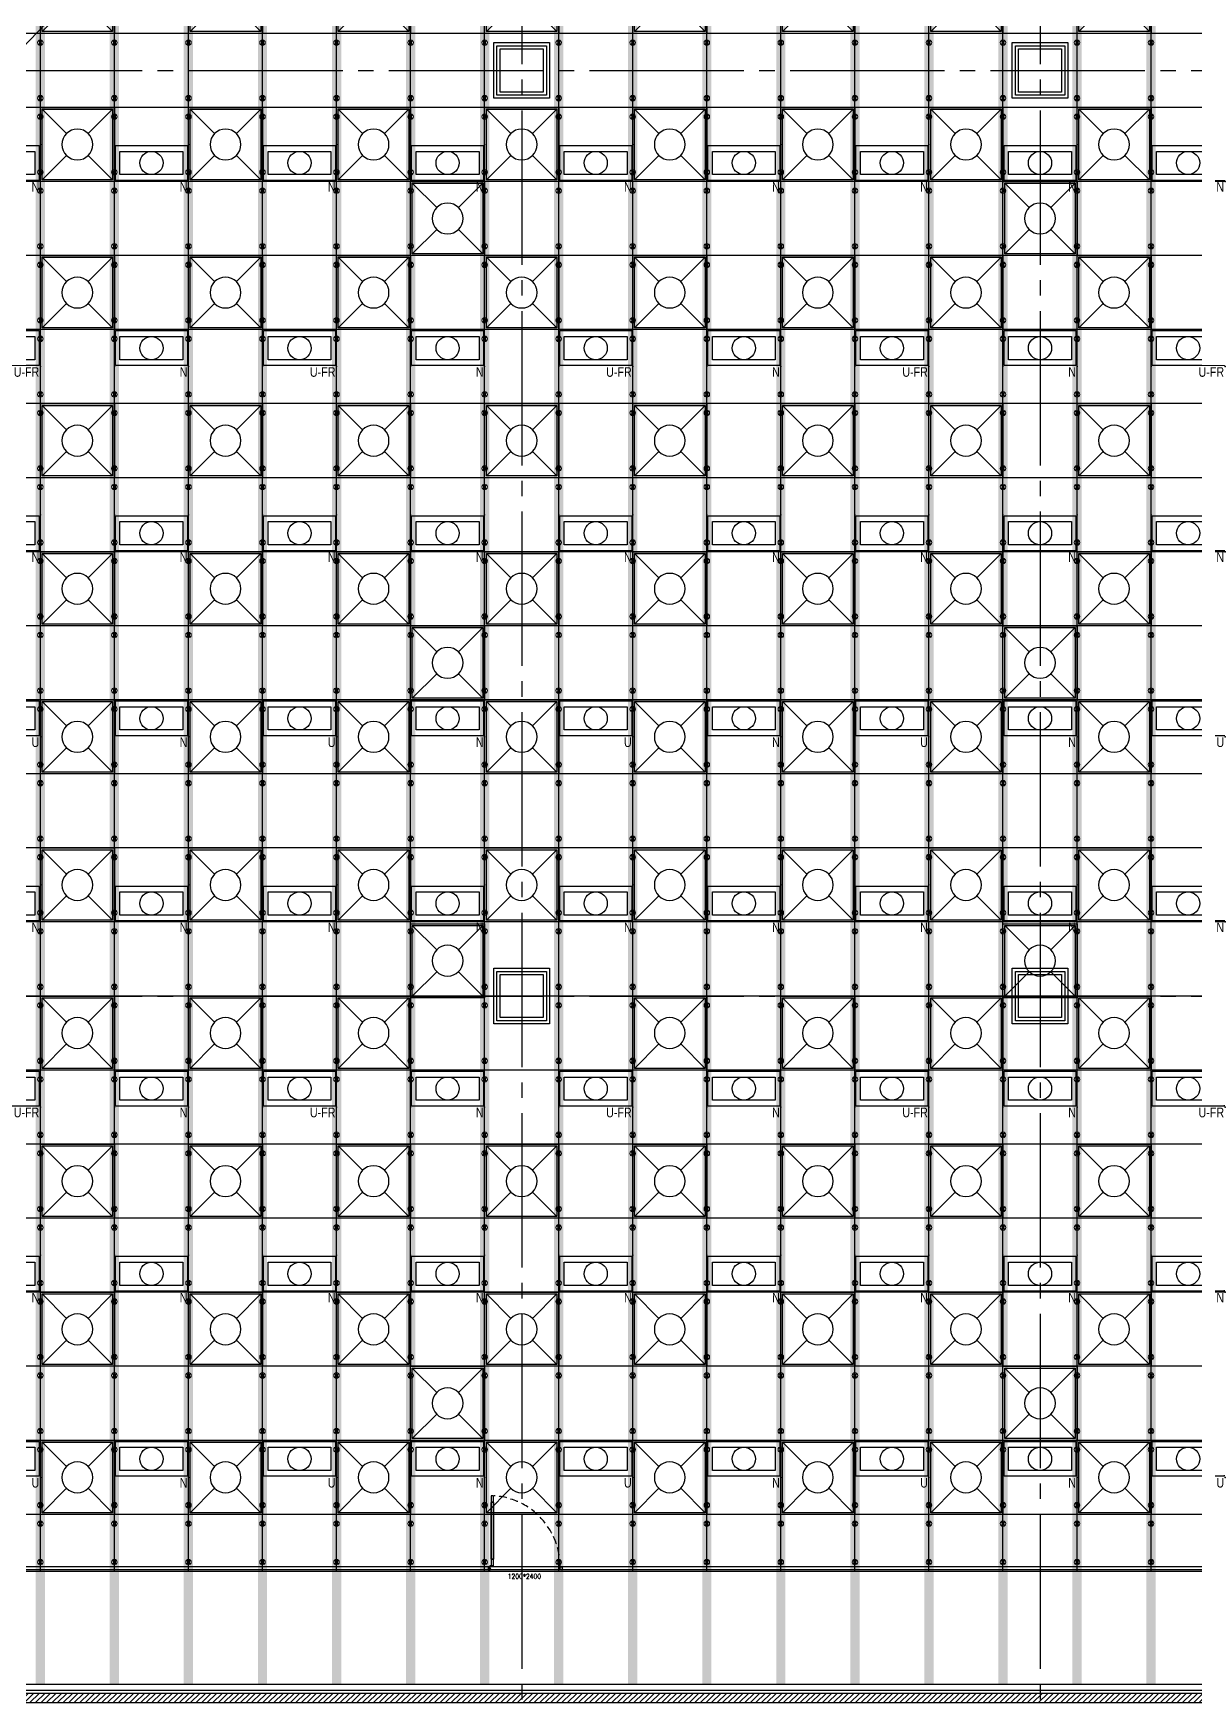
# Model space of a CAD drawing. Header units: millimetres. Extents: x -17313 to 27370, y -1010 to 13584.
# Drawn here: x 18529 to 20411, y 1855 to 4560 of the extents above; entities that cross this region are included whole.
import ezdxf
from ezdxf.enums import TextEntityAlignment as Align

# ---------------------------------------------------------------- set-up
doc = ezdxf.new("R2010")
doc.units = ezdxf.units.MM
doc.header["$LTSCALE"] = 100
doc.linetypes.add('188K-SM-03-F10-ARCH-PA-Y2257103$0$AP5A-SM-03-F20-ARCH-PA-Y2230801+Y2230803$0$ALL-PA-TXT-Y2221201$0$DASHED', pattern=[19.05, 12.7, -6.35])
doc.linetypes.add('X-S-FAB-L10$0$COL-CEN-LIN', pattern=[3.25, 2.5, -0.25, 0.25, -0.25])
for name, color, linetype in [('0-XREF', 7, 'Continuous'), ('188K-SM-03-F10-ARCH-CEIL-Y2257103$0$K-CEIL-4.2', 8, 'Continuous'), ('188K-SM-03-F10-ARCH-CEIL-Y2257103$0$K-CEIL-4.2-AREA', 8, 'Continuous'), ('188K-SM-03-F10-ARCH-CEIL-Y2257103$0$K-鋼構', 121, 'Continuous'), ('188K-SM-03-F10-ARCH-PA-Y2257103$0$K-Door', 53, 'Continuous'), ('188K-SM-03-F10-ARCH-PA-Y2257103$0$K-P1S-4.2-單抗', 53, 'Continuous'), ('188K-SM-03-F10-ARCH-PA-Y2257103$0$K-岩棉 2hr 7.5-非抗', 53, 'Continuous'), ('188K-SM-06-F10-ELEC-LIGHT-Y2257103$0$E-LIGHT(W)-N', 8, 'Continuous'), ('188K-SM-06-F10-ELEC-LIGHT-Y2257103$0$E-LIGHT(W)-U FR', 8, 'Continuous'), ('188K-SM-06-F10-ELEC-LIGHT-Y2257103$0$E-LIGHT(W)-U XLPE', 8, 'Continuous'), ('188K-SM-06-F10-HVAC-FFU-Y2257103$0$AC-FFU-ULPA', 4, 'Continuous'), ('X-S-FAB-L10$0$0-DIM-TXT', 8, 'Continuous'), ('X-S-FAB-L10$0$BLOCK', 8, 'Continuous'), ('X-S-FAB-L10$0$CCL', 8, 'X-S-FAB-L10$0$COL-CEN-LIN'), ('X-S-FAB-L10$0$COL-S', 8, 'Continuous'), ('X-S-FAB-L10$0$WALL_188K_IN', 8, 'Continuous')]:
    doc.layers.add(name, color=color, linetype=linetype)
doc.layers.add('188K-SM-03-F10-ARCH-CEIL-Y2257103$0$K-吊點-標準', color=8, linetype='Continuous', lineweight=9)
doc.layers.add('188K-SM-06-F10-ELEC-LIGHT-Y2257103$0$Defpoints-CAS', color=8, linetype='Continuous', plot=False)
doc.styles.add('188K-SM-03-F10-ARCH-PA-Y2257103$0$AP5A-SM-03-F20-ARCH-PA-Y2230801+Y2230803$0$ALL-PA-TXT-Y2221201$0$Standard', font='txt.shx', dxfattribs={"bigfont": 'chineset.shx'})
doc.styles.add('188K-SM-06-F10-ELEC-LIGHT-Y2257103$0$Standard', font='arial.ttf')
doc.styles.add('X-S-FAB-L10$0$CHINA', font='simplex.shx', dxfattribs={"width": 0.75, "bigfont": 'chineset.shx'})
doc.styles.add('X-S-FAB-L10$0$Standard', font='', dxfattribs={"width": 0.8})
doc.styles.add('X-S-FAB-L10$0$TG_NOTE_TEXT', font='simplex.shx', dxfattribs={"width": 0.75, "bigfont": 'chineset.shx'})
doc.styles.get('X-S-FAB-L10$0$Standard').set_extended_font_data('Microsoft JhengHei')

# ---------------------------------------------------------------- blocks, each defined once
blk = doc.blocks.new('188K-SM-06-F10-HVAC-FFU-Y2257103$0$H-FU-U-12x12')
for p, q in [((423, 777), (28, 1172)), ((777, 777), (1172, 1172)), ((28, 28), (423, 423)), ((1172, 28), (777, 423))]:
    blk.add_line(p, q)
blk.add_lwpolyline([(1172, 28), (1172, 1172), (28, 1172), (28, 28)], close=True)
blk.add_circle((600, 600), 250)
at = {"layer": 'DefPoints'}
blk.add_lwpolyline([(1200, 1200), (0, 1200), (0, 0), (1200, 0)], close=True, dxfattribs=at)
blk = doc.blocks.new('188K-SM-06-F10-HVAC-FFU-Y2257103')
at = {"layer": '188K-SM-06-F10-HVAC-FFU-Y2257103$0$AC-FFU-ULPA', "xscale": -0.09999999999999432, "yscale": 0.09999999999999432, "zscale": 0.09999999999999432}
for p in [(18660, 4560), (18900, 4560), (19140, 4560), (19380, 4560), (19620, 4560), (19860, 4560), (20100, 4560), (20340, 4560), (18660, 4320), (18900, 4320), (19140, 4320), (19380, 4320), (19620, 4320), (19860, 4320), (20100, 4320), (20340, 4320), (19260, 4200), (20220, 4200), (18660, 4080), (18900, 4080), (19140, 4080), (19380, 4080), (19620, 4080), (19860, 4080), (20100, 4080), (20340, 4080), (18660, 3840), (18900, 3840), (19140, 3840), (19380, 3840), (19620, 3840), (19860, 3840), (20100, 3840), (20340, 3840), (18660, 3600), (18900, 3600), (19140, 3600), (19380, 3600), (19620, 3600), (19860, 3600), (20100, 3600), (20340, 3600), (19260, 3480), (20220, 3480), (18660, 3360), (18900, 3360), (19140, 3360), (19380, 3360), (19620, 3360), (19860, 3360), (20100, 3360), (20340, 3360), (18660, 3120), (18900, 3120), (19140, 3120), (19380, 3120), (19620, 3120), (19860, 3120), (20100, 3120), (20340, 3120), (19260, 2997.2), (20220, 2997.2), (18660, 2880), (18900, 2880), (19140, 2880), (19620, 2880), (19860, 2880), (20100, 2880), (20340, 2880), (18660, 2640), (18900, 2640), (19140, 2640), (19380, 2640), (19620, 2640), (19860, 2640), (20100, 2640), (20340, 2640), (18660, 2400), (18900, 2400), (19140, 2400), (19380, 2400), (19620, 2400), (19860, 2400), (20100, 2400), (20340, 2400), (19260, 2280), (20220, 2280), (18660, 2160), (18900, 2160), (19140, 2160), (19380, 2160), (19620, 2160), (19860, 2160), (20100, 2160), (20340, 2160)]:
    blk.add_blockref('188K-SM-06-F10-HVAC-FFU-Y2257103$0$H-FU-U-12x12', p, dxfattribs=at)
blk = doc.blocks.new('X-S-FAB-L10$0$FAB2-L05')
at = {"layer": 'X-S-FAB-L10$0$CCL'}
for p, q in [((-6840, 11005), (-6840, 0)), ((-6000, 11005), (-6000, 0)), ((-26880, 5220), (1210, 5220)), ((-26880, 3720), (1210, 3720))]:
    blk.add_line(p, q, dxfattribs=at)
at = {"layer": 'X-S-FAB-L10$0$COL-S'}
for points in [[(-6875, 5255), (-6805, 5255), (-6805, 5185), (-6875, 5185)], [(-6035, 5255), (-5965, 5255), (-5965, 5185), (-6035, 5185)], [(-6875, 3755), (-6805, 3755), (-6805, 3685), (-6875, 3685)], [(-6035, 3755), (-5965, 3755), (-5965, 3685), (-6035, 3685)]]:
    blk.add_lwpolyline(points, close=True, dxfattribs=at)
blk = doc.blocks.new('X-S-FAB-L10')
at = {"layer": 'X-S-FAB-L10$0$WALL_188K_IN'}
h = blk.add_hatch(dxfattribs=at)
h.set_pattern_fill('LINE', color=256, scale=2, angle=45)
h.set_pattern_definition([(45, (24216.6165, 1855), (-4.490128, 4.490128), [])])
h.paths.add_polyline_path([(17075, 1855), (24315, 1855), (24315, 1870), (17075, 1870)])
at = {"layer": 'DefPoints'}
blk.add_lwpolyline([(16745, -35), (15995, -35), (15995, 35), (15925, 35), (15925, -35), (15155, -35), (15155, 35), (15085, 35), (15085, -35), (15155, -35), (15155, -250), (13920, -250), (19914.055, 6000), (21180, 7320), (21180, 5520), (23465, 5520), (23485, 3587.5), (24315, 3587.5), (24315, 1870), (17075, 1870), (17075, 2060), (16745, 2060), (16745, -21.034)], close=True, dxfattribs=at)
at = {"layer": 'X-S-FAB-L10$0$COL-S'}
for p, q in [((19285, 4535), (19355, 4535)), ((19285, 4465), (19285, 4535)), ((19355, 4535), (19355, 4465)), ((20125, 4535), (20195, 4535)), ((20125, 4465), (20125, 4535)), ((20195, 4535), (20195, 4465)), ((19355, 4465), (19285, 4465)), ((20195, 4465), (20125, 4465)), ((19285, 3035), (19355, 3035)), ((19285, 2965), (19285, 3035)), ((19355, 3035), (19355, 2965)), ((20125, 3035), (20195, 3035)), ((20125, 2965), (20125, 3035)), ((20195, 3035), (20195, 2965)), ((19355, 2965), (19285, 2965)), ((20195, 2965), (20125, 2965))]:
    blk.add_line(p, q, dxfattribs=at)
at = {"layer": 'X-S-FAB-L10$0$WALL_188K_IN'}
blk.add_lwpolyline([(17075, 1855), (24315, 1855), (24315, 1870), (17075, 1870)], close=True, dxfattribs=at)
at = {"layer": 'X-S-FAB-L10$0$BLOCK'}
blk.add_blockref('X-S-FAB-L10$0$FAB2-L05', (26160, -720), dxfattribs=at)
at = {"style": 'X-S-FAB-L10$0$TG_NOTE_TEXT', "width": 0.5, "flags": 1}
for p in [(7463.301, 9020), (18268.251, 8649), (11197.77, 4800.167), (16485.801, 4800.167), (25420.27, 2635), (13360, 320.001, 0), (7463.301, -33.333)]:
    blk.add_attdef('WH', text='', height=20, dxfattribs=at).set_placement(p, align=Align.BOTTOM_LEFT)
at = {"width": 0.5}
for style, p in [('X-S-FAB-L10$0$TG_NOTE_TEXT', (7585, 9020)), ('X-S-FAB-L10$0$TG_NOTE_TEXT', (18389.95, 8649)), ('X-S-FAB-L10$0$TG_NOTE_TEXT', (11117.5, 4813.5)), ('X-S-FAB-L10$0$TG_NOTE_TEXT', (16607.5, 4813.5)), ('X-S-FAB-L10$0$TG_NOTE_TEXT', (25350, 2635)), ('X-S-FAB-L10$0$Standard', (13129.375, 325.001, 0)), ('X-S-FAB-L10$0$TG_NOTE_TEXT', (7585, -20))]:
    blk.add_attdef('DESC', text='', height=10, dxfattribs=dict(at, style=style)).set_placement(p, align=Align.BOTTOM_LEFT)
for tag, style, p in [('TYPE', 'X-S-FAB-L10$0$TG_NOTE_TEXT', (7619.286, 9020)), ('NO', 'X-S-FAB-L10$0$TG_NOTE_TEXT', (7650.095, 9020)), ('TYPE', 'X-S-FAB-L10$0$TG_NOTE_TEXT', (18424.236, 8649)), ('NO', 'X-S-FAB-L10$0$TG_NOTE_TEXT', (18455.045, 8649)), ('NO', 'X-S-FAB-L10$0$TG_NOTE_TEXT', (11088.595, 4813.5)), ('TYPE', 'X-S-FAB-L10$0$TG_NOTE_TEXT', (11151.786, 4813.5)), ('TYPE', 'X-S-FAB-L10$0$TG_NOTE_TEXT', (16641.786, 4813.5)), ('NO', 'X-S-FAB-L10$0$TG_NOTE_TEXT', (16672.595, 4813.5)), ('NO', 'X-S-FAB-L10$0$TG_NOTE_TEXT', (25313, 2635)), ('TYPE', 'X-S-FAB-L10$0$TG_NOTE_TEXT', (25350, 2635)), ('NO', 'X-S-FAB-L10$0$Standard', (13100, 320.001, 0)), ('TYPE', 'X-S-FAB-L10$0$Standard', (13129.375, 320.001, 0)), ('TYPE', 'X-S-FAB-L10$0$TG_NOTE_TEXT', (7619.286, -20)), ('NO', 'X-S-FAB-L10$0$TG_NOTE_TEXT', (7650.095, -20))]:
    blk.add_attdef(tag, text='', height=10, dxfattribs=dict(at, style=style)).set_placement(p, align=Align.BOTTOM_RIGHT)
at = {"style": 'X-S-FAB-L10$0$TG_NOTE_TEXT', "width": 0.5, "flags": 1}
for rotation, p in [(180, (43, 7480)), (180, (943, 7480)), (90, (24310, 3717.77)), (270, (17080, 1711.699))]:
    blk.add_attdef('WH', text='', height=20, rotation=rotation, dxfattribs=at).set_placement(p, align=Align.BOTTOM_LEFT)
at = {"width": 0.5}
for rotation, style, p in [(180, 'X-S-FAB-L10$0$Standard', (317.625, 7480)), (180, 'X-S-FAB-L10$0$Standard', (1217.625, 7480)), (90, 'X-S-FAB-L10$0$TG_NOTE_TEXT', (24310, 3647.5)), (270, 'X-S-FAB-L10$0$TG_NOTE_TEXT', (17080, 1605))]:
    blk.add_attdef('DESC', text='', height=10, rotation=rotation, dxfattribs=dict(at, style=style)).set_placement(p, align=Align.BOTTOM_LEFT)
for tag, rotation, style, p in [('TYPE', 180, 'X-S-FAB-L10$0$Standard', (317.625, 7480)), ('NO', 180, 'X-S-FAB-L10$0$Standard', (347, 7480)), ('TYPE', 180, 'X-S-FAB-L10$0$Standard', (1217.625, 7480)), ('NO', 180, 'X-S-FAB-L10$0$Standard', (1247, 7480)), ('TYPE', 90, 'X-S-FAB-L10$0$TG_NOTE_TEXT', (24310, 3647.5)), ('NO', 90, 'X-S-FAB-L10$0$TG_NOTE_TEXT', (24310, 3610.5)), ('TYPE', 270, 'X-S-FAB-L10$0$TG_NOTE_TEXT', (17080, 1605)), ('NO', 270, 'X-S-FAB-L10$0$TG_NOTE_TEXT', (17080, 1573))]:
    blk.add_attdef(tag, text='', height=10, rotation=rotation, dxfattribs=dict(at, style=style)).set_placement(p, align=Align.BOTTOM_RIGHT)
at = {"layer": 'X-S-FAB-L10$0$0-DIM-TXT', "style": 'X-S-FAB-L10$0$CHINA', "width": 0.75}
for p in [(667.414, 7855.1, -2689.4), (22627.353, 6728.814), (25644.722, 6728.814), (24778.787, 5569.051), (1118.252, 4980), (417.801, 4594.623), (23874.84, 4355), (22927.43, 4330.122), (23749.869, 3901.367), (417.801, 3765.236), (1118.252, 3730), (417.801, 3115.79), (536.882, 2227.832), (16908.994, 1782.652), (888.445, 880.466), (16977.43, 750), (18878.841, 750), (25641.221, 553.233), (21364.03, 526.894)]:
    blk.add_attdef('HIG', text='', height=80, dxfattribs=at).set_placement(p, align=Align.MIDDLE_LEFT)
blk = doc.blocks.new('188K-SM-03-F10-ARCH-CEIL-Y2257103$0$A$C2CA95053')
h = blk.add_hatch(color=256)
edge = h.paths.add_edge_path()
edge.add_arc((0, 0), 0.5, 0, 360)
for p, q in [((3.2, 3.2), (-3.2, -3.2)), ((3.2, -3.2), (-3.2, 3.2))]:
    blk.add_line(p, q)
blk.add_lwpolyline([(-1.6, 2.5), (-1.6, -2.5), (1.6, -2.5), (1.6, 2.5)], close=True)
for radius in [4.5, 0.5]:
    blk.add_circle((0, 0), radius)
blk = doc.blocks.new('188K-SM-03-F10-ARCH-CEIL-Y2257103$0$天花板吊點-附調整片 - 3_8_螺桿吊架 100 mm 高調整片-V1-1FL')
blk.add_blockref('188K-SM-03-F10-ARCH-CEIL-Y2257103$0$A$C2CA95053', (0, 0))
blk = doc.blocks.new('188K-SM-03-F10-ARCH-CEIL-Y2257103')
at = {"layer": '188K-SM-03-F10-ARCH-CEIL-Y2257103$0$K-CEIL-4.2'}
for p, q in [((18540, 2067.7), (18540, 8626.2)), ((18660, 2067.7), (18660, 8626.2)), ((18780, 2067.7), (18780, 8626.2)), ((18900, 2067.7), (18900, 8626.2)), ((19020, 2067.7), (19020, 8592.2)), ((19140, 2067.7), (19140, 8592.2)), ((19260, 2067.7), (19260, 8592.2)), ((19380, 2067.7), (19380, 7317.2)), ((19380, 2067.7), (19380, 7312.2)), ((19500, 2067.7), (19500, 7317.2)), ((19500, 2067.7), (19500, 7312.2)), ((19620, 2067.7), (19620, 7317.2)), ((19620, 2067.7), (19620, 7317.2)), ((19740, 2067.7), (19740, 7317.2)), ((19740, 2067.7), (19740, 7317.2)), ((19860, 2067.7), (19860, 7317.2)), ((19860, 2067.7), (19860, 7317.2)), ((19980, 2067.7), (19980, 7317.2)), ((20100, 2067.7), (20100, 7317.2)), ((20220, 2067.7), (20220, 7317.2)), ((20340, 2067.7), (20340, 7317.2)), ((23502.2, 4560), (16697.5, 4560)), ((23467.2, 4440), (1847.7, 4440)), ((23467.2, 4320), (1847.7, 4320)), ((23467.2, 4200), (1847.7, 4200)), ((23467.2, 4080), (1847.7, 4080)), ((23467.2, 3960), (1847.7, 3960)), ((23467.2, 3840), (1847.7, 3840)), ((23467.2, 3720), (1847.7, 3720)), ((23467.2, 3600), (1847.7, 3600)), ((24297.2, 3480), (1850, 3480)), ((24297.2, 3360), (1847.7, 3360)), ((24297.2, 3240), (1847.7, 3240)), ((24297.2, 3120), (1847.7, 3120)), ((24297.2, 3000), (1847.7, 3000)), ((24297.2, 2880), (1847.7, 2880)), ((24297.2, 2760), (1847.7, 2760)), ((24297.2, 2640), (1847.7, 2640)), ((24297.2, 2520), (1847.7, 2520)), ((24297.2, 2400), (1847.7, 2400)), ((24297.2, 2280), (6382.5, 2280)), ((24297.2, 2160), (6382.5, 2160))]:
    blk.add_line(p, q, dxfattribs=at)
at = {"layer": '188K-SM-03-F10-ARCH-CEIL-Y2257103$0$K-CEIL-4.2-AREA', "elevation": 0}
blk.add_lwpolyline([(19317.2, 8592.2), (19317.2, 7537.7), (19282.2, 7537.7), (19282.2, 7462.2), (19317.2, 7462.2), (19317.2, 7317.2), (21180, 7317.2), (21180, 5952.2), (24297.2, 5952.2), (24297.2, 5582.7), (23572.2, 5582.7), (23572.2, 5037.7), (23502.2, 5037.7), (23502.2, 4552.7), (23467.2, 4552.7), (23467.2, 3569.7), (24297.2, 3569.7), (24297.2, 2067.7), (16747.2, 2067.7), (16747.2, 312.7), (14882.2, 312.7)], dxfattribs=at)
at = {"layer": '188K-SM-03-F10-ARCH-CEIL-Y2257103$0$K-CEIL-4.2-AREA'}
for points in [[(19285, 4535), (19355, 4535), (19355, 4465), (19285, 4465)], [(20125, 4535), (20195, 4535), (20195, 4465), (20125, 4465)], [(19285, 3035), (19355, 3035), (19355, 2965), (19285, 2965)], [(20125, 3035), (20195, 3035), (20195, 2965), (20125, 2965)]]:
    blk.add_lwpolyline(points, close=True, dxfattribs=at)
at = {"layer": '188K-SM-03-F10-ARCH-CEIL-Y2257103$0$K-鋼構', "const_width": 15, "elevation": 0}
for points in [[(18539.9, 8769.9), (18539.9, 1885)], [(18660, 8769.9), (18660, 1885)], [(18780, 8769.9), (18780, 1885)], [(18900, 8769.9), (18900, 1885)], [(19020, 8580), (19020, 1885)], [(19140, 8580), (19140, 1885)], [(19260, 8580), (19260, 1885)], [(19380, 7465), (19380, 1885)], [(19500, 7465), (19500, 1885)], [(19620, 7465), (19620, 1885)], [(19740, 7465), (19740, 1885)], [(19860, 7465), (19860, 1885)], [(19980, 7465), (19980, 1885)], [(20100, 7465), (20100, 1885)], [(20220, 7465), (20220, 1885)], [(20340, 7465), (20340, 1885)]]:
    blk.add_lwpolyline(points, dxfattribs=at)
at = {"layer": '188K-SM-03-F10-ARCH-CEIL-Y2257103$0$K-吊點-標準', "color": 170, "lineweight": 18, "rotation": 179.9999999999997}
for p in [(18540, 4545), (18660, 4545), (18780, 4545), (18900, 4545), (19020, 4545), (19140, 4545), (19260, 4545), (19380, 4545), (19500, 4545), (19620, 4545), (19740, 4545), (19860, 4545), (19980, 4545), (20100, 4545), (20220, 4545), (20340, 4545), (18540, 4455), (18660, 4455), (18780, 4455), (18900, 4455), (19020, 4455), (19140, 4455), (19260, 4455), (19380, 4455), (19500, 4455), (19620, 4455), (19740, 4455), (19860, 4455), (19980, 4455), (20100, 4455), (20220, 4455), (20340, 4455), (18540, 4425), (18660, 4425), (18780, 4425), (18900, 4425), (19020, 4425), (19140, 4425), (19260, 4425), (19380, 4425), (19500, 4425), (19620, 4425), (19740, 4425), (19860, 4425), (19980, 4425), (20100, 4425), (20220, 4425), (20340, 4425), (18540, 4335), (18660, 4335), (18780, 4335), (18900, 4335), (19020, 4335), (19140, 4335), (19260, 4335), (19380, 4335), (19500, 4335), (19620, 4335), (19740, 4335), (19860, 4335), (19980, 4335), (20100, 4335), (20220, 4335), (20340, 4335), (18540, 4305), (18660, 4305), (18780, 4305), (18900, 4305), (19020, 4305), (19140, 4305), (19260, 4305), (19380, 4305), (19500, 4305), (19620, 4305), (19740, 4305), (19860, 4305), (19980, 4305), (20100, 4305), (20220, 4305), (20340, 4305), (18540, 4215), (18660, 4215), (18780, 4215), (18900, 4215), (19020, 4215), (19140, 4215), (19260, 4215), (19380, 4215), (19500, 4215), (19620, 4215), (19740, 4215), (19860, 4215), (19980, 4215), (20100, 4215), (20220, 4215), (20340, 4215), (18540, 4185), (18660, 4185), (18780, 4185), (18900, 4185), (19020, 4185), (19140, 4185), (19260, 4185), (19380, 4185), (19500, 4185), (19620, 4185), (19740, 4185), (19860, 4185), (19980, 4185), (20100, 4185), (20220, 4185), (20340, 4185), (18540, 4095), (18660, 4095), (18780, 4095), (18900, 4095), (19020, 4095), (19140, 4095), (19260, 4095), (19380, 4095), (19500, 4095), (19620, 4095), (19740, 4095), (19860, 4095), (19980, 4095), (20100, 4095), (20220, 4095), (20340, 4095), (18540, 4065), (18660, 4065), (18780, 4065), (18900, 4065), (19020, 4065), (19140, 4065), (19260, 4065), (19380, 4065), (19500, 4065), (19620, 4065), (19740, 4065), (19860, 4065), (19980, 4065), (20100, 4065), (20220, 4065), (20340, 4065), (18540, 3975), (18660, 3975), (18780, 3975), (18900, 3975), (19020, 3975), (19140, 3975), (19260, 3975), (19380, 3975), (19500, 3975), (19620, 3975), (19740, 3975), (19860, 3975), (19980, 3975), (20100, 3975), (20220, 3975), (20340, 3975), (18540, 3945), (18660, 3945), (18780, 3945), (18900, 3945), (19020, 3945), (19140, 3945), (19260, 3945), (19380, 3945), (19500, 3945), (19620, 3945), (19740, 3945), (19860, 3945), (19980, 3945), (20100, 3945), (20220, 3945), (20340, 3945), (18540, 3855), (18660, 3855), (18780, 3855), (18900, 3855), (19020, 3855), (19140, 3855), (19260, 3855), (19380, 3855), (19500, 3855), (19620, 3855), (19740, 3855), (19860, 3855), (19980, 3855), (20100, 3855), (20220, 3855), (20340, 3855), (18540, 3825), (18660, 3825), (18780, 3825), (18900, 3825), (19020, 3825), (19140, 3825), (19260, 3825), (19380, 3825), (19500, 3825), (19620, 3825), (19740, 3825), (19860, 3825), (19980, 3825), (20100, 3825), (20220, 3825), (20340, 3825), (18540, 3735), (18660, 3735), (18780, 3735), (18900, 3735), (19020, 3735), (19140, 3735), (19260, 3735), (19380, 3735), (19500, 3735), (19620, 3735), (19740, 3735), (19860, 3735), (19980, 3735), (20100, 3735), (20220, 3735), (20340, 3735), (18540, 3705), (18660, 3705), (18780, 3705), (18900, 3705), (19020, 3705), (19140, 3705), (19260, 3705), (19380, 3705), (19500, 3705), (19620, 3705), (19740, 3705), (19860, 3705), (19980, 3705), (20100, 3705), (20220, 3705), (20340, 3705), (18540, 3615), (18660, 3615), (18780, 3615), (18900, 3615), (19020, 3615), (19140, 3615), (19260, 3615), (19380, 3615), (19500, 3615), (19620, 3615), (19740, 3615), (19860, 3615), (19980, 3615), (20100, 3615), (20220, 3615), (20340, 3615), (18540, 3585), (18660, 3585), (18780, 3585), (18900, 3585), (19020, 3585), (19140, 3585), (19260, 3585), (19380, 3585), (19500, 3585), (19620, 3585), (19740, 3585), (19860, 3585), (19980, 3585), (20100, 3585), (20220, 3585), (20340, 3585), (18540, 3495), (18660, 3495), (18780, 3495), (18900, 3495), (19020, 3495), (19140, 3495), (19260, 3495), (19380, 3495), (19500, 3495), (19620, 3495), (19740, 3495), (19860, 3495), (19980, 3495), (20100, 3495), (20220, 3495), (20340, 3495), (18540, 3465), (18660, 3465), (18780, 3465), (18900, 3465), (19020, 3465), (19140, 3465), (19260, 3465), (19380, 3465), (19500, 3465), (19620, 3465), (19740, 3465), (19860, 3465), (19980, 3465), (20100, 3465), (20220, 3465), (20340, 3465), (18540, 3375), (18660, 3375), (18780, 3375), (18900, 3375), (19020, 3375), (19140, 3375), (19260, 3375), (19380, 3375), (19500, 3375), (19620, 3375), (19740, 3375), (19860, 3375), (19980, 3375), (20100, 3375), (20220, 3375), (20340, 3375), (18540, 3345), (18660, 3345), (18780, 3345), (18900, 3345), (19020, 3345), (19140, 3345), (19260, 3345), (19380, 3345), (19500, 3345), (19620, 3345), (19740, 3345), (19860, 3345), (19980, 3345), (20100, 3345), (20220, 3345), (20340, 3345), (18540, 3255), (18660, 3255), (18780, 3255), (18900, 3255), (19020, 3255), (19140, 3255), (19260, 3255), (19380, 3255), (19500, 3255), (19620, 3255), (19740, 3255), (19860, 3255), (19980, 3255), (20100, 3255), (20220, 3255), (20340, 3255), (18540, 3225), (18660, 3225), (18780, 3225), (18900, 3225), (19020, 3225), (19140, 3225), (19260, 3225), (19380, 3225), (19500, 3225), (19620, 3225), (19740, 3225), (19860, 3225), (19980, 3225), (20100, 3225), (20220, 3225), (20340, 3225), (18540, 3135), (18660, 3135), (18780, 3135), (18900, 3135), (19020, 3135), (19140, 3135), (19260, 3135), (19380, 3135), (19500, 3135), (19620, 3135), (19740, 3135), (19860, 3135), (19980, 3135), (20100, 3135), (20220, 3135), (20340, 3135), (18540, 3105), (18660, 3105), (18780, 3105), (18900, 3105), (19020, 3105), (19140, 3105), (19260, 3105), (19380, 3105), (19500, 3105), (19620, 3105), (19740, 3105), (19860, 3105), (19980, 3105), (20100, 3105), (20220, 3105), (20340, 3105), (18540, 3015), (18660, 3015), (18780, 3015), (18900, 3015), (19020, 3015), (19140, 3015), (19260, 3015), (19380, 3015), (19500, 3015), (19620, 3015), (19740, 3015), (19860, 3015), (19980, 3015), (20100, 3015), (20220, 3015), (20340, 3015), (18540, 2985), (18660, 2985), (18780, 2985), (18900, 2985), (19020, 2985), (19140, 2985), (19260, 2985), (19380, 2985), (19500, 2985), (19620, 2985), (19740, 2985), (19860, 2985), (19980, 2985), (20100, 2985), (20220, 2985), (20340, 2985), (18540, 2895), (18660, 2895), (18780, 2895), (18900, 2895), (19020, 2895), (19140, 2895), (19260, 2895), (19380, 2895), (19500, 2895), (19620, 2895), (19740, 2895), (19860, 2895), (19980, 2895), (20100, 2895), (20220, 2895), (20340, 2895), (18540, 2865), (18660, 2865), (18780, 2865), (18900, 2865), (19020, 2865), (19140, 2865), (19260, 2865), (19380, 2865), (19500, 2865), (19620, 2865), (19740, 2865), (19860, 2865), (19980, 2865), (20100, 2865), (20220, 2865), (20340, 2865), (18540, 2775), (18660, 2775), (18780, 2775), (18900, 2775), (19020, 2775), (19140, 2775), (19260, 2775), (19380, 2775), (19500, 2775), (19620, 2775), (19740, 2775), (19860, 2775), (19980, 2775), (20100, 2775), (20220, 2775), (20340, 2775), (18540, 2745), (18660, 2745), (18780, 2745), (18900, 2745), (19020, 2745), (19140, 2745), (19260, 2745), (19380, 2745), (19500, 2745), (19620, 2745), (19740, 2745), (19860, 2745), (19980, 2745), (20100, 2745), (20220, 2745), (20340, 2745), (18540, 2655), (18660, 2655), (18780, 2655), (18900, 2655), (19020, 2655), (19140, 2655), (19260, 2655), (19380, 2655), (19500, 2655), (19620, 2655), (19740, 2655), (19860, 2655), (19980, 2655), (20100, 2655), (20220, 2655), (20340, 2655), (18540, 2625), (18660, 2625), (18780, 2625), (18900, 2625), (19020, 2625), (19140, 2625), (19260, 2625), (19380, 2625), (19500, 2625), (19620, 2625), (19740, 2625), (19860, 2625), (19980, 2625), (20100, 2625), (20220, 2625), (20340, 2625), (18540, 2535), (18660, 2535), (18780, 2535), (18900, 2535), (19020, 2535), (19140, 2535), (19260, 2535), (19380, 2535), (19500, 2535), (19620, 2535), (19740, 2535), (19860, 2535), (19980, 2535), (20100, 2535), (20220, 2535), (20340, 2535), (18540, 2505), (18660, 2505), (18780, 2505), (18900, 2505), (19020, 2505), (19140, 2505), (19260, 2505), (19380, 2505), (19500, 2505), (19620, 2505), (19740, 2505), (19860, 2505), (19980, 2505), (20100, 2505), (20220, 2505), (20340, 2505), (18540, 2415), (18660, 2415), (18780, 2415), (18900, 2415), (19020, 2415), (19140, 2415), (19260, 2415), (19380, 2415), (19500, 2415), (19620, 2415), (19740, 2415), (19860, 2415), (19980, 2415), (20100, 2415), (20220, 2415), (20340, 2415), (18540, 2385), (18660, 2385), (18780, 2385), (18900, 2385), (19020, 2385), (19140, 2385), (19260, 2385), (19380, 2385), (19500, 2385), (19620, 2385), (19740, 2385), (19860, 2385), (19980, 2385), (20100, 2385), (20220, 2385), (20340, 2385), (18540, 2295), (18660, 2295), (18780, 2295), (18900, 2295), (19020, 2295), (19140, 2295), (19260, 2295), (19380, 2295), (19500, 2295), (19620, 2295), (19740, 2295), (19860, 2295), (19980, 2295), (20100, 2295), (20220, 2295), (20340, 2295), (18540, 2265), (18660, 2265), (18780, 2265), (18900, 2265), (19020, 2265), (19140, 2265), (19260, 2265), (19380, 2265), (19500, 2265), (19620, 2265), (19740, 2265), (19860, 2265), (19980, 2265), (20100, 2265), (20220, 2265), (20340, 2265), (18540, 2175), (18660, 2175), (18780, 2175), (18900, 2175), (19020, 2175), (19140, 2175), (19260, 2175), (19380, 2175), (19500, 2175), (19620, 2175), (19740, 2175), (19860, 2175), (19980, 2175), (20100, 2175), (20220, 2175), (20340, 2175), (18540, 2145), (18660, 2145), (18780, 2145), (18900, 2145), (19020, 2145), (19140, 2145), (19260, 2145), (19380, 2145), (19500, 2145), (19620, 2145), (19740, 2145), (19860, 2145), (19980, 2145), (20100, 2145), (20220, 2145), (20340, 2145), (18540, 2082.7, 0), (18660, 2082.7, 0), (18780, 2082.7, 0), (18900, 2082.7, 0), (19020, 2082.7, 0), (19140, 2082.7, 0), (19260, 2082.7, 0), (19380, 2082.7, 0), (19500, 2082.7, 0), (19620, 2082.7, 0), (19740, 2082.7, 0), (19860, 2082.7, 0), (19980, 2082.7, 0), (20100, 2082.7, 0), (20220, 2082.7, 0), (20340, 2082.7, 0)]:
    blk.add_blockref('188K-SM-03-F10-ARCH-CEIL-Y2257103$0$天花板吊點-附調整片 - 3_8_螺桿吊架 100 mm 高調整片-V1-1FL', p, dxfattribs=at)
blk = doc.blocks.new('188K-SM-03-F10-ARCH-PA-Y2257103$0$單開庫板門-1200x2400)圓型拉環鎖+輔助鎖)')
at = {"ltscale": 0.1}
for p, q in [((26008.6, -11403.6), (26004.5, -11403.6)), ((26004.5, -11403.6), (26004.5, -11414.1)), ((26004.5, -11414.1), (26004.5, -11415.3)), ((26004.5, -11414.1), (26008.6, -11414.1)), ((26008.6, -11414), (26004.6, -11414)), ((26004.6, -11414.3), (26004.6, -11414.2)), ((26004.6, -11415.3), (26004.6, -11414.5)), ((26004.7, -11414.1), (26006.5, -11414.1)), ((26005.1, -11414.4), (26004.7, -11414.4)), ((26004.7, -11414.5), (26005.1, -11414.5)), ((26004.7, -11414.5), (26004.7, -11506)), ((26004.7, -11506), (26004.7, -11414.5)), ((26004.7, -11414.5), (26004.7, -11414.5)), ((26005.2, -11414.4), (26005.2, -11414.4)), ((26006.5, -11414.1), (26006.6, -11414.1)), ((26006.6, -11414.1), (26006.6, -11414.1)), ((26006.6, -11414.1), (26008.4, -11414.1)), ((26008.4, -11414.4), (26008, -11414.4)), ((26008, -11414.4), (26008, -11414.4)), ((26008, -11414.5), (26008.4, -11414.5)), ((26008.4, -11506), (26008.4, -11414.5)), ((26008.4, -11414.5), (26008.4, -11414.5)), ((26008.4, -11414.5), (26008.4, -11506)), ((26008.5, -11414.2), (26008.5, -11414.3)), ((26008.5, -11414.5), (26008.5, -11415.3)), ((26008.6, -11414.1), (26008.6, -11403.6)), ((26008.6, -11415.3), (26008.6, -11414.1)), ((26004.5, -11415.4), (26004.6, -11415.5)), ((26004.7, -11415.4), (26004.7, -11415.3)), ((26008.4, -11415.3), (26008.4, -11415.4)), ((26008.5, -11415.5), (26008.6, -11415.4)), ((25999.5, -11519.7), (25999.5, -11523.2)), ((26002.5, -11519.1), (26000, -11519.1)), ((26002.4, -11523.7), (26004.1, -11522.6)), ((26002.9, -11518.5), (26002.6, -11518.5)), ((26002.6, -11518.5), (26002.6, -11521)), ((26002.6, -11521.9), (26002.6, -11519.3)), ((26002.6, -11521), (26002.9, -11521)), ((26003.4, -11521.9), (26002.6, -11521.9)), ((26002.9, -11521), (26002.9, -11518.5)), ((26003.3, -11522.2), (26003.3, -11522)), ((26003.3, -11522), (26003.4, -11522)), ((26004, -11522.2), (26003.3, -11522.2)), ((26008.3, -11517.5), (26003.6, -11517.5)), ((26003.6, -11517.5), (26003.6, -11517.7)), ((26003.6, -11517.7), (26008.3, -11517.7)), ((26004.1, -11521.9), (26003.9, -11521.9)), ((26003.9, -11522), (26004, -11522)), ((26004, -11522), (26004, -11522.2)), ((26004.2, -11522.4), (26004.2, -11521.9)), ((26008.6, -11506.4), (26004.5, -11506.4)), ((26004.5, -11506.4), (26004.5, -11518)), ((26004.5, -11518), (26008.6, -11518)), ((26004.7, -11506), (26004.7, -11506)), ((26008.3, -11517.7), (26008.3, -11517.5)), ((26008.4, -11506), (26008.4, -11506)), ((26008.6, -11518), (26008.6, -11506.4)), ((26114.8, -11521.9), (26115.1, -11521.9)), ((26114.8, -11522.4), (26114.8, -11521.9)), ((26114.9, -11522), (26114.9, -11522.2)), ((26115.1, -11522), (26114.9, -11522)), ((26114.9, -11522.2), (26115.7, -11522.2)), ((26116.6, -11523.7), (26114.9, -11522.6)), ((26115.5, -11521.9), (26116.3, -11521.9)), ((26115.7, -11522), (26115.5, -11522)), ((26115.7, -11522.2), (26115.7, -11522)), ((26116.3, -11521.9), (26116.3, -11519.3)), ((26116.5, -11519.1), (26119, -11519.1)), ((26119.5, -11519.7), (26119.5, -11523.2)), ((26000, -11523.7), (26002.4, -11523.7)), ((26119, -11523.7), (26116.6, -11523.7))]:
    blk.add_line(p, q, dxfattribs=at)
for points in [[(25999.5, -11518.9), (25999.5, -11523.9)], [(26119.5, -11518.9), (26119.5, -11523.9)]]:
    blk.add_lwpolyline(points)
blk.add_lwpolyline([(26006.6, -11506.4), (26006.5, -11506.3), (26004.7, -11506.3, -0.414214), (26004.6, -11506.3), (26004.6, -11506.1, -0.414214), (26004.7, -11506.1), (26005.1, -11506.1, 0.414214), (26005.2, -11506.1), (26005.2, -11506, 0.414214), (26005.1, -11506), (26004.7, -11506, -0.414214), (26004.6, -11506), (26004.6, -11505.2, -0.414214), (26004.7, -11505.2), (26004.7, -11505.2, 0.414214), (26004.7, -11505.2), (26004.7, -11505, 0.72636), (26004.6, -11505), (26004.5, -11505.1, 0.158507), (26004.5, -11505.2), (26004.5, -11506.4, 0.414214), (26004.6, -11506.5), (26008.6, -11506.5, 0.414214), (26008.6, -11506.4), (26008.6, -11505.2, 0.158507), (26008.6, -11505.1), (26008.5, -11505, 0.72636), (26008.4, -11505), (26008.4, -11505.2, 0.414214), (26008.5, -11505.2, -0.414214), (26008.5, -11505.2), (26008.5, -11506, -0.414214), (26008.4, -11506), (26008, -11506, 0.414214), (26008, -11506), (26008, -11506.1, 0.414214), (26008, -11506.1), (26008.4, -11506.1, -0.414214), (26008.5, -11506.1), (26008.5, -11506.3, -0.414214), (26008.4, -11506.3), (26006.6, -11506.3)], format="xyb", close=True, dxfattribs=at)
for centre, radius, start, end in [((26004.6, -11414.1), 0.0313, 90, 180), ((26004.7, -11414.2), 0.0313, 90, 180), ((26004.7, -11414.3), 0.0313, 180, 270), ((26004.7, -11414.5), 0.0313, 90, 180), ((26005.1, -11414.4), 0.0313, 270, 0), ((26005.1, -11414.4), 0.0313, 0, 90), ((26008, -11414.4), 0.0313, 90, 180), ((26008, -11414.4), 0.0313, 180, 270), ((26008.4, -11414.2), 0.0313, 360, 90), ((26008.4, -11414.3), 0.0313, 270, 0), ((26008.4, -11414.5), 0.0313, 0, 90), ((26008.6, -11414.1), 0.0313, 360, 90), ((26004.6, -11415.3), 0.0313, 180, 216.0274), ((26004.7, -11415.3), 0.0209, 180, 270), ((26004.7, -11415.4), 0.0313, 216.0274, 360), ((26004.7, -11415.3), 0.0209, 360, 90), ((26008.5, -11415.3), 0.0209, 90, 180), ((26008.5, -11415.4), 0.0313, 180, 323.9726), ((26008.5, -11415.3), 0.0209, 270, 360), ((26008.6, -11415.3), 0.0313, 323.9726, 360)]:
    blk.add_arc(centre, radius, start, end, dxfattribs=at)
at = {"linetype": '188K-SM-03-F10-ARCH-PA-Y2257103$0$AP5A-SM-03-F20-ARCH-PA-Y2230801+Y2230803$0$ALL-PA-TXT-Y2221201$0$DASHED', "ltscale": 0.01}
blk.add_arc((26001.1, -11518.7), 115.3, 359.8531, 85.8135, dxfattribs=at)
at = {"ltscale": 0.1}
for centre, major_axis, start_param, end_param in [((26000, -11519.7), (0.369, -0.369), 2.356194, 3.926991), ((26000, -11523.2), (-0.369, -0.369), 5.497787, 7.068583), ((26002.5, -11519.3), (0.111, -0.111), 7.068583, 8.63938), ((26003.4, -11521.9), (-0.0369, -0.0369), 0.785398, 3.926991), ((26003.9, -11521.9), (-0.0369, -0.0369), 3.926991, 7.068583), ((26004.1, -11521.9), (0.0369, -0.0369), 7.068583, 8.63938), ((26003.9, -11522.4), (0.221, -0.221), 6.162283, 7.068583), ((26114.8, -11521.9), (-0.0369, -0.0369), -2.356194, -0.785398), ((26115.1, -11522.4), (-0.221, -0.221), -0.785398, 0.120903), ((26115.1, -11521.9), (0.0369, -0.0369), -0.785398, 2.356194), ((26115.5, -11521.9), (0.0369, -0.0369), 2.356194, 5.497787), ((26116.5, -11519.3), (-0.111, -0.111), -2.356194, -0.785398), ((26119, -11519.7), (-0.369, -0.369), 2.356194, 3.926991), ((26119, -11523.2), (0.369, -0.369), -0.785398, 0.785398)]:
    blk.add_ellipse(centre, major_axis=major_axis, ratio=1, start_param=start_param, end_param=end_param, dxfattribs=at)
at = {"ltscale": 0.1, "extrusion": (0, 0, -1)}
blk.add_ellipse((26003.1, -11517.9), major_axis=(-0.516, 0.516), ratio=1, start_param=5.497787, end_param=11.780972, dxfattribs=at)
at = {"color": 8, "ltscale": 0.1, "style": '188K-SM-03-F10-ARCH-PA-Y2257103$0$AP5A-SM-03-F20-ARCH-PA-Y2230801+Y2230803$0$ALL-PA-TXT-Y2221201$0$Standard', "width": 0.85}
blk.add_text('1200*2400', height=8, dxfattribs=at).set_placement((26058.4, -11534.4), align=Align.MIDDLE_CENTER)
blk = doc.blocks.new('188K-SM-03-F10-ARCH-PA-Y2257103')
at = {"layer": '188K-SM-03-F10-ARCH-PA-Y2257103$0$K-P1S-4.2-單抗'}
for p, q in [((24300, 2075), (17090, 2075, 0)), ((24300, 2070, 0), (17090, 2070, 0))]:
    blk.add_line(p, q, dxfattribs=at)
for points in [[(19275, 4545), (19365, 4545), (19365, 4455), (19275, 4455)], [(20115, 4545), (20205, 4545), (20205, 4455), (20115, 4455)], [(19280, 4540), (19360, 4540), (19360, 4460), (19280, 4460)], [(20120, 4540), (20200, 4540), (20200, 4460), (20120, 4460)], [(19275, 3045), (19365, 3045), (19365, 2955), (19275, 2955)], [(19280, 3040), (19360, 3040), (19360, 2960), (19280, 2960)], [(20115, 3045), (20205, 3045), (20205, 2955), (20115, 2955)], [(20120, 3040), (20200, 3040), (20200, 2960), (20120, 2960)]]:
    blk.add_lwpolyline(points, close=True, dxfattribs=at)
at = {"layer": '188K-SM-03-F10-ARCH-PA-Y2257103$0$K-岩棉 2hr 7.5-非抗'}
for p, q in [((17075, 1885, 0), (24315, 1885, 0)), ((17075, 1875, 0), (24315, 1875))]:
    blk.add_line(p, q, dxfattribs=at)
at = {"layer": '188K-SM-03-F10-ARCH-PA-Y2257103$0$K-Door'}
blk.add_blockref('188K-SM-03-F10-ARCH-PA-Y2257103$0$單開庫板門-1200x2400)圓型拉環鎖+輔助鎖)', (-6734, 13593.9, 0), dxfattribs=at)
blk = doc.blocks.new('*U312')
for points in [[(-58.3, -28.3), (-58.3, 28.3), (58.3, 28.3), (58.3, -28.3)], [(-51, -18.8), (-51, 18.8), (51, 18.8), (51, -18.8)]]:
    blk.add_lwpolyline(points, close=True)
blk.add_circle((0, 0), 18.8)
at = {"layer": '188K-SM-06-F10-ELEC-LIGHT-Y2257103$0$Defpoints-CAS'}
for p in [(-60, 30), (60, 30), (-60, -30), (60, -30)]:
    blk.add_point(p, dxfattribs=at)
at = {"style": '188K-SM-06-F10-ELEC-LIGHT-Y2257103$0$Standard', "width": 0.8}
blk.add_text('N', height=15.5, dxfattribs=at).set_placement((58.3, -38.7), align=Align.MIDDLE_RIGHT)
blk = doc.blocks.new('*U428')
at = {"layer": '188K-SM-06-F10-ELEC-LIGHT-Y2257103$0$E-LIGHT(W)-N'}
blk.add_blockref('*U312', (0, 8.3), dxfattribs=at)
blk = doc.blocks.new('*U427')
at = {"color": 0, "linetype": 'ByBlock', "lineweight": -2, "transparency": 16777216}
for p in [(3360, 0), (3600, 0), (3840, 0), (4080, 0), (4320, 0), (4560, 0), (4800, 0), (5040, 0), (5280, 0)]:
    blk.add_blockref('*U428', p, dxfattribs=at)
blk = doc.blocks.new('*U303')
for points in [[(-58.3, -28.3), (-58.3, 28.3), (58.3, 28.3), (58.3, -28.3)], [(-51, -18.8), (-51, 18.8), (51, 18.8), (51, -18.8)]]:
    blk.add_lwpolyline(points, close=True)
blk.add_circle((0, 0), 18.8)
at = {"layer": '188K-SM-06-F10-ELEC-LIGHT-Y2257103$0$Defpoints-CAS'}
for p in [(-60, 30), (60, 30), (-60, -30), (60, -30)]:
    blk.add_point(p, dxfattribs=at)
at = {"style": '188K-SM-06-F10-ELEC-LIGHT-Y2257103$0$Standard', "width": 0.8}
blk.add_text('U-FR', height=15.53, dxfattribs=at).set_placement((58.3, -38.7), align=Align.MIDDLE_RIGHT)
blk = doc.blocks.new('*U430')
at = {"layer": '188K-SM-06-F10-ELEC-LIGHT-Y2257103$0$E-LIGHT(W)-U FR'}
blk.add_blockref('*U303', (0, 8.3), dxfattribs=at)
blk = doc.blocks.new('*U429')
at = {"color": 0, "linetype": 'ByBlock', "lineweight": -2, "transparency": 16777216}
for p in [(3360, 0), (3840, 0), (4320, 0), (4800, 0), (5280, 0)]:
    blk.add_blockref('*U430', p, dxfattribs=at)
blk = doc.blocks.new('*U432')
at = {"layer": '188K-SM-06-F10-ELEC-LIGHT-Y2257103$0$E-LIGHT(W)-N'}
blk.add_blockref('*U312', (0, 8.3), dxfattribs=at)
blk = doc.blocks.new('*U431')
at = {"color": 0, "linetype": 'ByBlock', "lineweight": -2, "transparency": 16777216}
for p in [(3360, 0), (3840, 0), (4320, 0), (4800, 0)]:
    blk.add_blockref('*U432', p, dxfattribs=at)
blk = doc.blocks.new('*U434')
at = {"layer": '188K-SM-06-F10-ELEC-LIGHT-Y2257103$0$E-LIGHT(W)-N'}
blk.add_blockref('*U312', (0, 8.3), dxfattribs=at)
blk = doc.blocks.new('*U433')
at = {"color": 0, "linetype": 'ByBlock', "lineweight": -2, "transparency": 16777216}
for p in [(3360, 0), (3600, 0), (3840, 0), (4080, 0), (4320, 0), (4560, 0), (4800, 0), (5040, 0), (5280, 0)]:
    blk.add_blockref('*U434', p, dxfattribs=at)
blk = doc.blocks.new('*U436')
at = {"layer": '188K-SM-06-F10-ELEC-LIGHT-Y2257103$0$E-LIGHT(W)-N'}
blk.add_blockref('*U312', (0, 8.3), dxfattribs=at)
blk = doc.blocks.new('*U435')
at = {"color": 0, "linetype": 'ByBlock', "lineweight": -2, "transparency": 16777216}
for p in [(3360, 0), (3840, 0), (4320, 0), (4800, 0)]:
    blk.add_blockref('*U436', p, dxfattribs=at)
blk = doc.blocks.new('*U311')
for points in [[(-58.3, -28.3), (-58.3, 28.3), (58.3, 28.3), (58.3, -28.3)], [(-51, -18.8), (-51, 18.8), (51, 18.8), (51, -18.8)]]:
    blk.add_lwpolyline(points, close=True)
blk.add_circle((0, 0), 18.8)
at = {"layer": '188K-SM-06-F10-ELEC-LIGHT-Y2257103$0$Defpoints-CAS'}
for p in [(-60, 30), (60, 30), (-60, -30), (60, -30)]:
    blk.add_point(p, dxfattribs=at)
at = {"style": '188K-SM-06-F10-ELEC-LIGHT-Y2257103$0$Standard', "width": 0.8}
blk.add_text('U', height=15.5, dxfattribs=at).set_placement((58.3, -38.7), align=Align.MIDDLE_RIGHT)
blk = doc.blocks.new('*U438')
at = {"layer": '188K-SM-06-F10-ELEC-LIGHT-Y2257103$0$E-LIGHT(W)-U XLPE'}
blk.add_blockref('*U311', (0, 8.3), dxfattribs=at)
blk = doc.blocks.new('*U437')
at = {"color": 0, "linetype": 'ByBlock', "lineweight": -2, "transparency": 16777216}
for p in [(3360, 0), (3840, 0), (4320, 0), (4800, 0), (5280, 0)]:
    blk.add_blockref('*U438', p, dxfattribs=at)
blk = doc.blocks.new('*U440')
at = {"layer": '188K-SM-06-F10-ELEC-LIGHT-Y2257103$0$E-LIGHT(W)-N'}
blk.add_blockref('*U312', (0, 8.3), dxfattribs=at)
blk = doc.blocks.new('*U439')
at = {"color": 0, "linetype": 'ByBlock', "lineweight": -2, "transparency": 16777216}
for p in [(3360, 0), (3600, 0), (3840, 0), (4080, 0), (4320, 0), (4560, 0), (4800, 0), (5040, 0), (5280, 0)]:
    blk.add_blockref('*U440', p, dxfattribs=at)
blk = doc.blocks.new('*U454')
at = {"layer": '188K-SM-06-F10-ELEC-LIGHT-Y2257103$0$E-LIGHT(W)-U FR'}
blk.add_blockref('*U303', (0, 8.3), dxfattribs=at)
blk = doc.blocks.new('*U453')
at = {"color": 0, "linetype": 'ByBlock', "lineweight": -2, "transparency": 16777216}
for p in [(3360, 0), (3840, 0), (4320, 0), (4800, 0), (5280, 0)]:
    blk.add_blockref('*U454', p, dxfattribs=at)
blk = doc.blocks.new('*U456')
at = {"layer": '188K-SM-06-F10-ELEC-LIGHT-Y2257103$0$E-LIGHT(W)-N'}
blk.add_blockref('*U312', (0, 8.3), dxfattribs=at)
blk = doc.blocks.new('*U455')
at = {"color": 0, "linetype": 'ByBlock', "lineweight": -2, "transparency": 16777216}
for p in [(3360, 0), (3840, 0), (4320, 0), (4800, 0)]:
    blk.add_blockref('*U456', p, dxfattribs=at)
blk = doc.blocks.new('*U458')
at = {"layer": '188K-SM-06-F10-ELEC-LIGHT-Y2257103$0$E-LIGHT(W)-N'}
blk.add_blockref('*U312', (0, 8.3), dxfattribs=at)
blk = doc.blocks.new('*U457')
at = {"color": 0, "linetype": 'ByBlock', "lineweight": -2, "transparency": 16777216}
for p in [(3360, 0), (3600, 0), (3840, 0), (4080, 0), (4320, 0), (4560, 0), (4800, 0), (5040, 0), (5280, 0)]:
    blk.add_blockref('*U458', p, dxfattribs=at)
blk = doc.blocks.new('*U460')
at = {"layer": '188K-SM-06-F10-ELEC-LIGHT-Y2257103$0$E-LIGHT(W)-N'}
blk.add_blockref('*U312', (0, 8.3), dxfattribs=at)
blk = doc.blocks.new('*U459')
at = {"color": 0, "linetype": 'ByBlock', "lineweight": -2, "transparency": 16777216}
for p in [(3360, 0), (3840, 0), (4320, 0), (4800, 0)]:
    blk.add_blockref('*U460', p, dxfattribs=at)
blk = doc.blocks.new('*U462')
at = {"layer": '188K-SM-06-F10-ELEC-LIGHT-Y2257103$0$E-LIGHT(W)-U XLPE'}
blk.add_blockref('*U311', (0, 8.3), dxfattribs=at)
blk = doc.blocks.new('*U461')
at = {"color": 0, "linetype": 'ByBlock', "lineweight": -2, "transparency": 16777216}
for p in [(3360, 0), (3840, 0), (4320, 0), (4800, 0), (5280, 0)]:
    blk.add_blockref('*U462', p, dxfattribs=at)
blk = doc.blocks.new('188K-SM-06-F10-ELEC-LIGHT-Y2257103')
for name, p in [('*U427', (15120, 4341.7)), ('*U429', (15120, 4041.7)), ('*U431', (15360, 4041.7)), ('*U433', (15120, 3741.7)), ('*U437', (15120, 3441.7)), ('*U435', (15360, 3441.7)), ('*U439', (15120, 3141.7)), ('*U453', (15120, 2841.7)), ('*U455', (15360, 2841.7)), ('*U457', (15120, 2541.7)), ('*U461', (15120, 2241.7)), ('*U459', (15360, 2241.7))]:
    blk.add_blockref(name, p)

msp = doc.modelspace()

# ---------------------------------------------------------------- block references
at = {"layer": '0-XREF'}
for name in ['188K-SM-06-F10-HVAC-FFU-Y2257103', 'X-S-FAB-L10', '188K-SM-06-F10-ELEC-LIGHT-Y2257103', '188K-SM-03-F10-ARCH-PA-Y2257103', '188K-SM-03-F10-ARCH-CEIL-Y2257103']:
    msp.add_blockref(name, (0, 0), dxfattribs=at)

doc.saveas('drawing.dxf')
